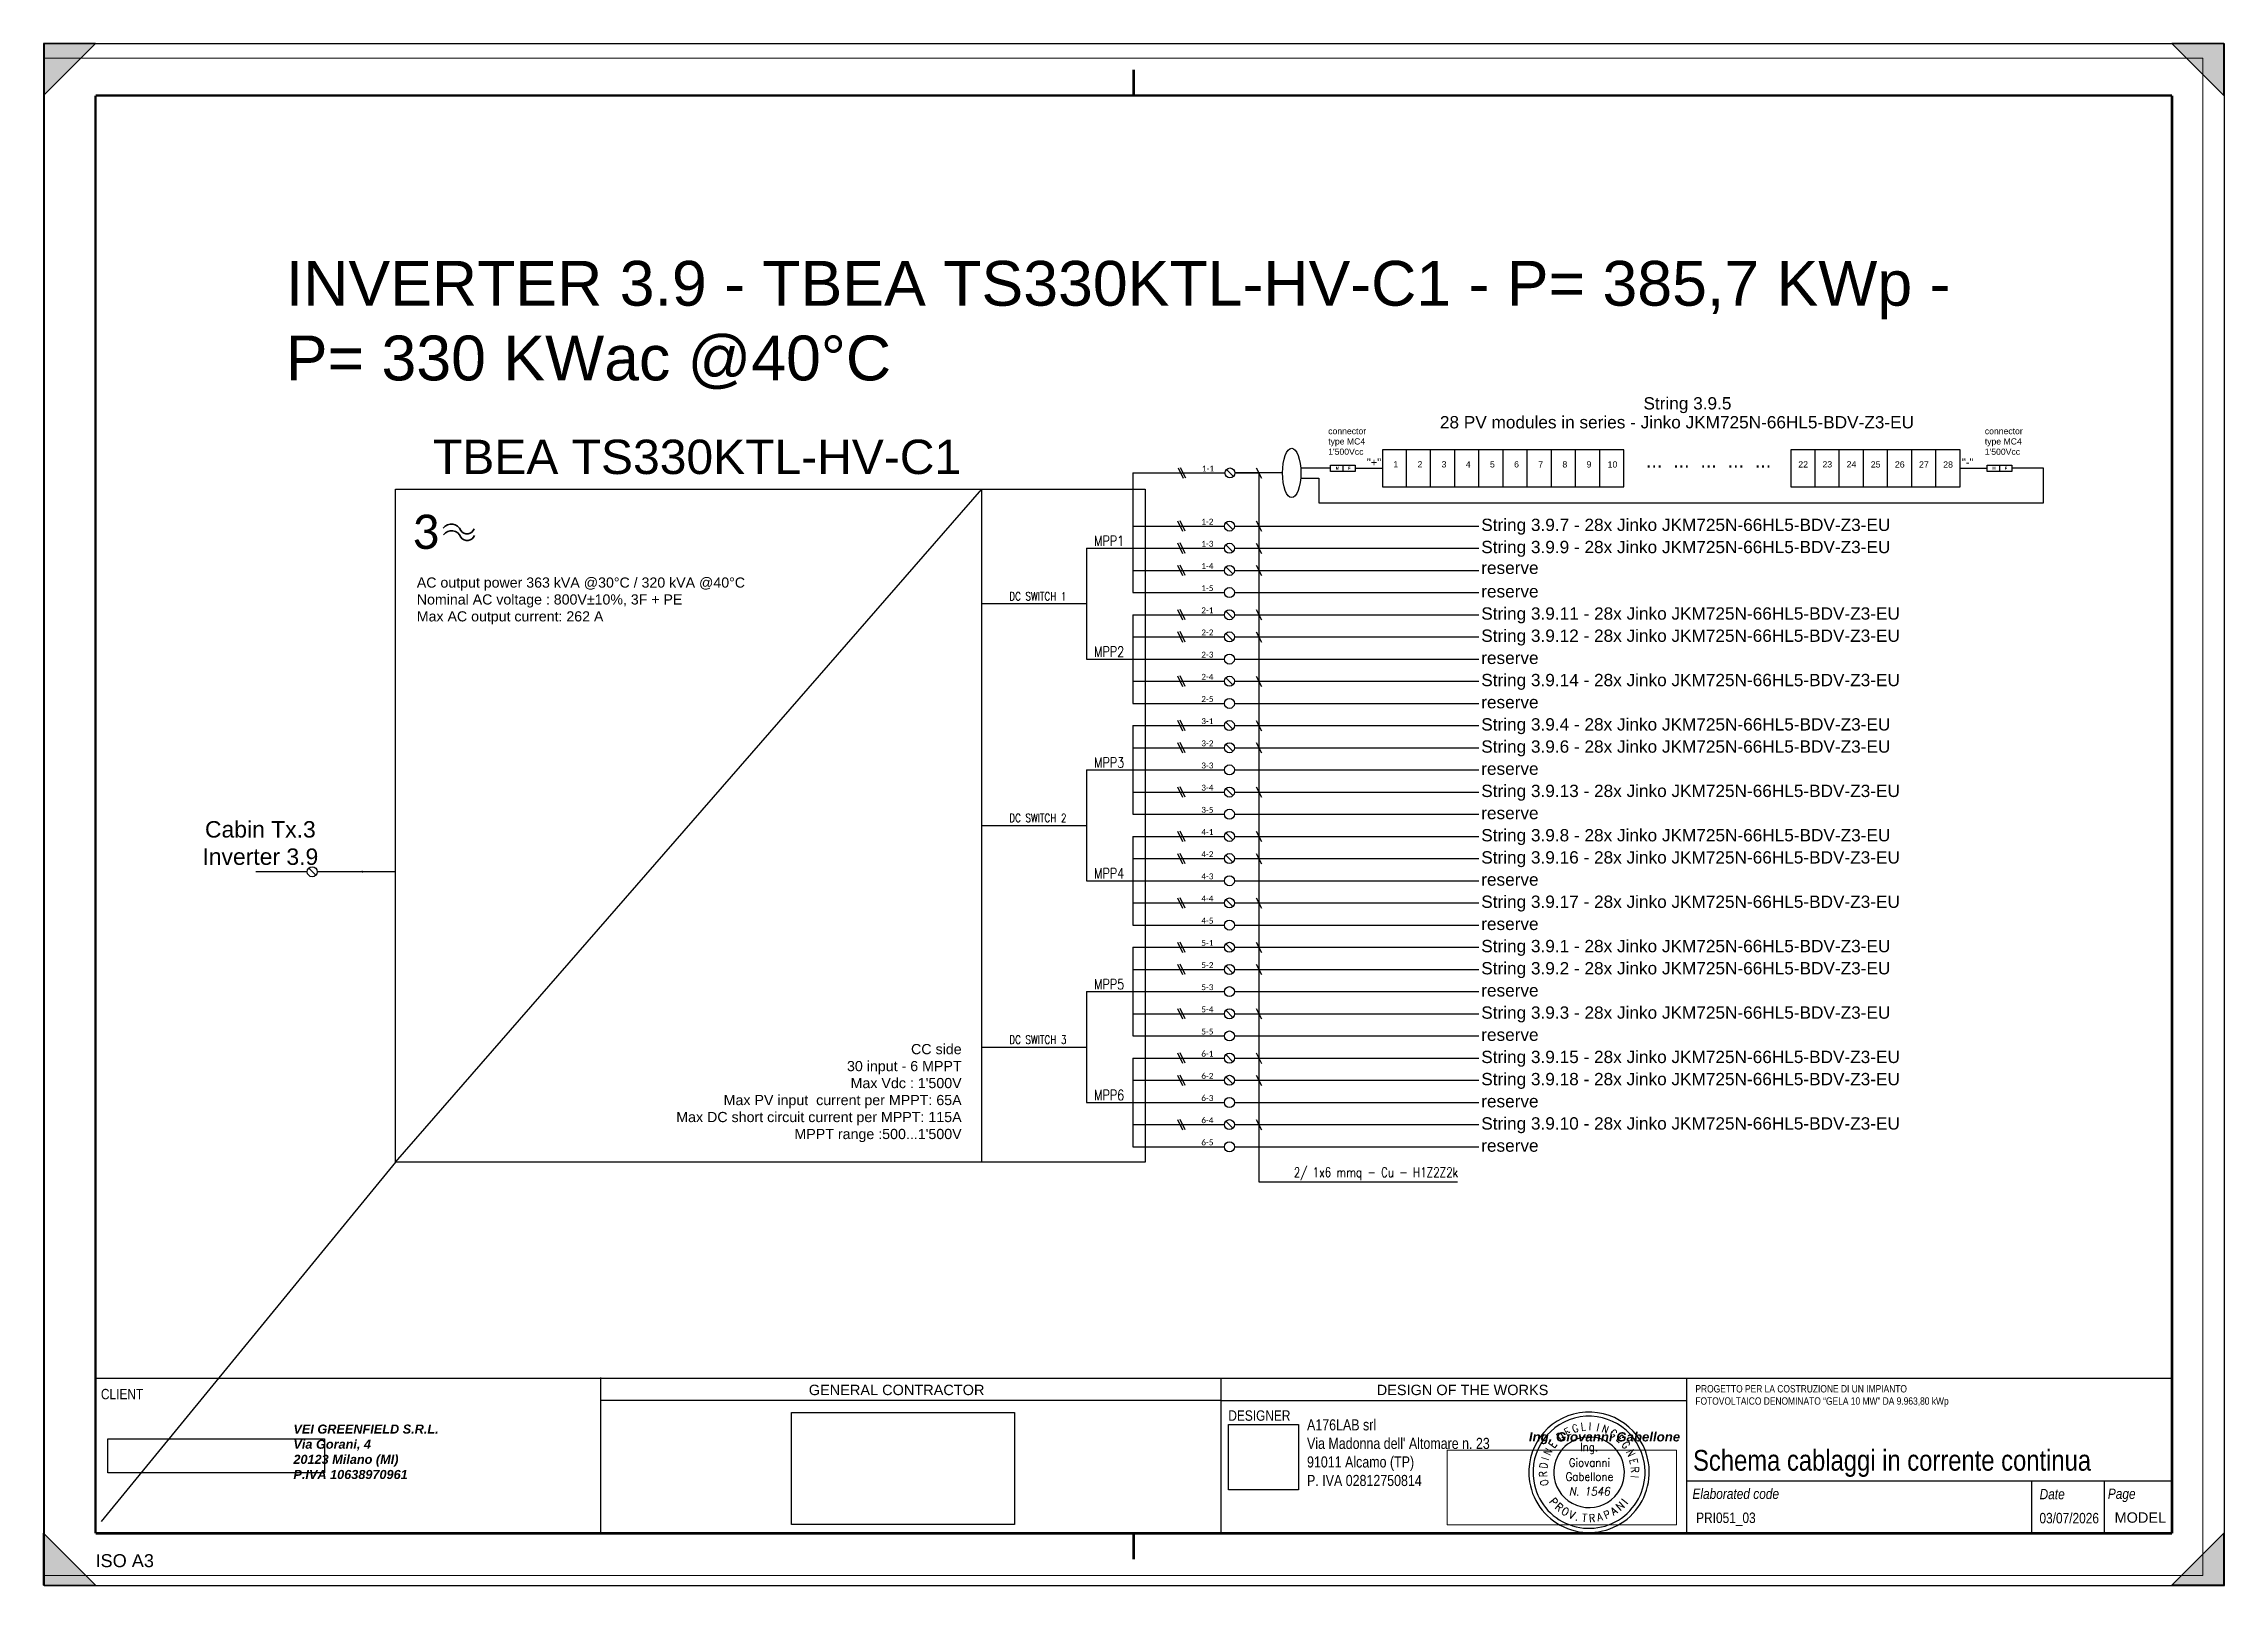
# Paper-space layout '3.9' of a CAD drawing. Header units: millimetres. Extents: x 2 to 422, y 0 to 297.
# The model-space entities are those that its viewports show. They can reach past a viewport. Long polylines and large blocks are cut down to what shows.
import ezdxf
from ezdxf.enums import TextEntityAlignment as Align

# ---------------------------------------------------------------- set-up
doc = ezdxf.new("R2010")
doc.units = ezdxf.units.MM
doc.header["$XCLIPFRAME"] = 2
doc.linetypes.add('CONTINUA', pattern=[0])
for name, color, linetype in [('-Testi', 1, 'Continuous'), ('firme', 7, 'Continuous'), ('ISO Formato', 7, 'Continuous'), ('ISO FORMATO A3 SENZA TESTATA', 7, 'Continuous'), ('ISO LINEA DI TAGLIO', 253, 'Continuous'), ('ISO Testo', 7, 'Continuous'), ('testata', 7, 'CONTINUA'), ('TIMBRO', 153, 'Continuous')]:
    doc.layers.add(name, color=color, linetype=linetype)
doc.layers.add('Livello 1', color=7, linetype='Continuous', lineweight=0)
doc.styles.add('ARIAL', font='arial.ttf')
doc.styles.add('Formato ISO', font='arial.ttf')
doc.styles.add('Legend', font='calibri.ttf')
doc.styles.add('ROMANS', font='romans.shx', dxfattribs={"width": 0.8, "height": 0.2})
doc.styles.add('ROMANT', font='romant.shx', dxfattribs={"height": 0.2})
doc.styles.add('SIMPLEX', font='SIMPLEX', dxfattribs={"width": 0.8})
doc.styles.get("Standard").update_dxf_attribs({"font": 'arial.ttf'})
doc.styles.add('VALE', font='swissc.ttf')
picture_1 = doc.add_image_def('image1.jpg', size_in_pixel=(539, 175))
picture_2 = doc.add_image_def('image2.png', size_in_pixel=(565, 89))
picture_3 = doc.add_image_def('image3.png', size_in_pixel=(500, 251))
picture_4 = doc.add_image_def('image4.jpg', size_in_pixel=(1111, 1036))

# ---------------------------------------------------------------- blocks, each defined once
blk = doc.blocks.new('A$C63187F01')
at = {"layer": 'TIMBRO'}
for radius, start, end in [(1.15999999999999, 9.105136027296592, 189.1051360272949), (1.07999999999999, 9.105136027296592, 189.1051360272949), (0.679999999999991, 9.105136027296592, 189.1051360272949), (1.15999999999999, 189.1051360272949, 9.105136027296592), (1.07999999999999, 189.1051360272949, 9.105136027296592), (0.679999999999991, 189.1051360272949, 9.105136027296592)]:
    blk.add_arc((0, 0), radius, start, end, dxfattribs=at)
at = {"layer": 'TIMBRO', "style": 'ROMANT', "width": 0.85}
for s, rotation, p in [('E', 28.17592029116496, (-0.3824660734296117, 0.7140165983191907)), ('G', 17.52598430968996, (-0.2439220152376436, 0.772400188038816)), ('L', 7.090058753132115, (-0.0999777312645449, 0.803806228671547)), ('I', 358.7961288682809, (0.0170180748996245, 0.8098212056538756)), ('I', 348.6434814339645, (0.1594998227646158, 0.7941409236011197)), ('N', 339.280516534409, (0.2865722665468979, 0.7576122596989592)), ('N', 63.48437489733794, (-0.7247982432181193, 0.361617901420729)), ('E', 52.40714180735711, (-0.6418162093914364, 0.4941375854581338)), ('D', 38.61204339177493, (-0.505475523407938, 0.632925347284683)), ('G', 327.7755559631449, (0.4319221628173297, 0.685232256440969)), ('E', 317.1256199816696, (0.5511185261302673, 0.5936062416754027)), ('G', 306.4756840001942, (0.6513284743503789, 0.4815300805769171)), ('N', 294.9707234289304, (0.7342841281877384, 0.341945637626182)), ('R', 92.43304528897123, (-0.8092697948665675, -0.0343860308355062)), ('D', 81.56919470707903, (-0.8012468547890723, 0.1187580636865988)), ('I', 72.84733979689435, (-0.7739731119752964, 0.238884118223126)), ('E', 283.8934903389495, (0.7863024527493963, 0.1944953798943487)), ('R', 273.2435543574741, (0.8087024140580465, 0.0458301810675153)), ('O', 103.0829812704469, (-0.7889750302312581, -0.1833532156019828)), ('I', 264.307886566424, (0.8060060775601128, -0.0803380540972825))]:
    blk.add_text(s, height=0.15, rotation=rotation, dxfattribs=at).set_placement(p, align=Align.CENTER)
at = {"layer": 'TIMBRO', "style": 'ROMANS', "width": 0.9}
for s, p in [('Ing.', (1.313009079e-07, 0.4085925105044482)), ('Giovanni', (0.0075545987859016, 0.1075051202444968)), ('Gabellone', (0.007554585066373, -0.1638305355915151))]:
    blk.add_text(s, height=0.16, dxfattribs=at).set_placement(p, align=Align.CENTER)
at = {"layer": 'TIMBRO', "style": 'ROMANS', "oblique": 10, "width": 0.9}
blk.add_text('N. 1546', height=0.16, dxfattribs=at).set_placement((0.007554585066373, -0.4484680293613508), align=Align.CENTER)
at = {"layer": 'TIMBRO', "style": 'ROMANT', "text_generation_flag": 6, "width": 0.9}
for s, rotation, p in [('P', 129.9701413897099, (-0.73572414304485, -0.6166927803541284)), ('R', 139.5111729515321, (-0.623327763049133, -0.7301112927575844)), ('O', 148.8609498648018, (-0.4964321285984569, -0.8216782470621808)), ('V', 158.2107267780695, (-0.3563462401526749, -0.8914131237137182)), ('T', 174.3802347924072, (-0.0940091668817331, -0.9553859306804637)), ('R', 183.7300117056766, (0.0624528102228794, -0.9579664119870015)), ('A', 193.4622252675087, (0.2234920665997322, -0.933622673335947)), ('P', 203.0032568293325, (0.3751521134961706, -0.8836633361973014)), ('A', 212.5442883911549, (0.5164333161652053, -0.8092568380647691)), ('N', 222.6586311643547, (0.6505237136199185, -0.705987888010924)), ('I', 230.858393287566, (0.7445646931580825, -0.605989618477409)), ('.', 165.069514478294, (-0.2473410615262708, -0.9275895640222842))]:
    blk.add_text(s, height=0.15, rotation=rotation, dxfattribs=at).set_placement(p, align=Align.CENTER)
blk = doc.blocks.new('TESTATA_ORIZ')
for points in [[(-0.0699676079475467, 29.90025059768198), (400.149622289405, 29.90025059768198)], [(97.1902921321962, 30.02336188326467), (97.1902921321962, -0.0177559400219707)], [(216.7129702017337, 29.90025059768198), (216.7129702017337, 0)], [(306.4132899808174, 29.95782913373592), (306.4132899808174, -0.0373489915230039)], [(216.7129702017337, 25.58466010262339), (97.1902921321962, 25.58466010262339)], [(216.7129702017337, 25.58466010262339), (306.4132899808174, 25.58466010262339)], [(306.4132899808174, 10.09393447839386), (399.9946335071397, 10.09393447839386)], [(372.8528758033935, 10.06120158330736), (372.8528758033935, -0.0017945035822322)], [(386.8552724335677, 10.09393447839386), (386.8552724335677, 0)]]:
    blk.add_lwpolyline(points)
blk.add_lwpolyline([(0, 29.90025059768198), (400, 29.90025059768198), (400, 0), (0, 0)], close=True)
at = {"layer": 'firme', "xscale": 10, "yscale": 10, "zscale": 10}
blk.add_blockref('A$C63187F01', (287.6416002064349, 11.75734535063213), dxfattribs=at)
at = {"char_height": 2, "attachment_point": 1, "style": 'VALE'}
for s, width, insert in [('\\pxql;CLIENT', 62.13257653758773, (0.9716305739987092, 27.82619541131167)), ('\\pxql;DESIGNER', 62.13257653758773, (218.152149374866, 23.68897433024338)), ('\\pxql;{\\fSwis721 Cn BT|b0|i1|c0|p34;Elaborated code}', 57.42921800797819, (307.5581105855974, 8.620199347302531)), ('\\pxql;{\\fSwis721 Cn BT|b0|i1|c0|p34;Date}', 57.42921800797819, (374.4343936400085, 8.559032495573973)), ('\\pxql;{\\fSwis721 Cn BT|b0|i1|c0|p34;Page}', 57.42921800797819, (387.5775412735152, 8.620199347302531))]:
    blk.add_mtext_dynamic_manual_height_columns(s, width=width, gutter_width=25, heights=[8.879778938413974], dxfattribs=dict(at, insert=insert))
at = {"attachment_point": 4, "style": 'VALE'}
for s, insert, char_height, width in [('{\\f@Arial Unicode MS|b0|i0|c0|p34;GENERAL CONTRACTOR}', (137.3333100181189, 27.61036141397017), 2, 62.13257653758773), ('{\\f@Arial Unicode MS|b0|i0|c0|p34;DESIGN OF THE WORKS}', (246.743246528662, 27.61036141397017), 2, 62.13257653758773), ('{\\H0.83333x;\\C250;\\c1710618;PROGETTO PER LA COSTRUZIONE DI UN IMPIANTO\\PFOTOVOLTAICO DENOMINATO “GELA 10 MW” DA 9.963,80 kWp}', (308.1288091407623, 26.45304518701414), 1.7, 96.45484136060873)]:
    blk.add_mtext(s, dxfattribs=dict(at, insert=insert, char_height=char_height, width=width))
at = {"insert": (388.8723227745414, 3.023095414783931), "char_height": 2, "attachment_point": 4}
blk.add_mtext('MODEL', dxfattribs=at)
at = {"style": 'VALE'}
for tag, height, p in [('TITOLO_ELABORATO', 4, (307.6799596854908, 14.06286495316817)), ('EL', 2, (308.2763400574549, 2.988306874538372)), ('DATA1', 2, (374.4038837955039, 2.927140022809808))]:
    blk.add_attdef(tag, text='', height=height, dxfattribs=at).set_placement(p, align=Align.MIDDLE_LEFT)
at = {"layer": 'Livello 1'}
for s, insert, char_height, attachment_point in [('\\pxql;{\\fArial|b1|i1|c0|p34;\\H0.58333x;\\C250;\\c1710618;VEI GREENFIELD S.R.L.\\PVia Gorani, 4\\P20123 Milano (MI)\\PP.IVA 10638970961}', (52.04005891364793, 20.95944437869185), 3, 2), ('{\\fArial|b1|i1|c0|p34;\\H11.83894x;\\W1.02632;Ing. Giovanni Gabellone}', (276.05221707422, 17.16431292448878), 0.15, 7)]:
    blk.add_mtext(s, dxfattribs=dict(at, insert=insert, char_height=char_height, attachment_point=attachment_point))
at = {"layer": 'testata', "linetype": 'CONTINUA', "lineweight": 25, "insert": (258.7298298923781, 15.52275412109771), "char_height": 3, "width": 50.83305338474382, "attachment_point": 5, "style": 'ARIAL'}
blk.add_mtext("\\pxql;{\\H0.71429x;\\W0.8;A176LAB srl\\PVia Madonna dell' Altomare n. 23\\P91011 Alcamo (TP)\\PP. IVA 02812750814}", dxfattribs=at)
image = blk.add_image(picture_3, insert=(134.0290691254413, 1.710914103838149), size_in_units=(42.92731988865225, 21.549514584103427))
image.dxf.flags = 7
image = blk.add_image(picture_2, insert=(2.286596279577508, 11.651344692531), size_in_units=(41.74781706432985, 6.5762048119032945))
image.set_boundary_path([(-0.5, -0.5), (564.5, 88.49999999999999)])
image.dxf.clipping = 0
image = blk.add_image(picture_4, insert=(218.2123042816674, 8.373210778518114), size_in_units=(13.48003219349629, 12.570039021118054))
image.dxf.flags = 7
at = {"color": 7, "lineweight": 0, "true_color": 0xffffff}
image = blk.add_image(picture_1, insert=(260.2868776868563, 1.650954984690542), size_in_units=(44.21120616239327, 14.354287715062734), dxfattribs=at)
image.set_boundary_path([(-0.5, -0.5), (538.4999999999999, 174.5)])
image.dxf.clipping = 0
blk = doc.blocks.new('*U100')
at = {"layer": 'ISO Testo'}
h = blk.add_hatch(color=256, dxfattribs=at)
h.paths.add_polyline_path([(420.0000090385009, 297.0325926260448), (410.000009038501, 297.0325926260448), (420.0000090385009, 287.0325926260448)])
h.paths.add_polyline_path([(420.0000090385009, 10.03259262604479), (410.000009038501, 0.0325926260447886), (420.0000090385009, 0.0325926260447886)])
h.paths.add_polyline_path([(9.0385010481e-06, 10.03259262604479), (9.0385010481e-06, 0.0325926260447886), (10.00000903850104, 0.0325926260447886)])
h.paths.add_polyline_path([(10.00000903850104, 297.0325926260448), (9.0385010481e-06, 297.0325926260448), (9.0385010481e-06, 287.0325926260448)])
at = {"layer": 'ISO Formato', "const_width": 0.5}
for points in [[(210.0000090385011, 287.0325926260448), (10.00000903850104, 287.0325926260448)], [(10.00000903850104, 287.0325926260448), (10.00000903850104, 10.03259262604479)], [(10.00000903850104, 10.03259262604479), (210.0000090385011, 10.03259262604479)]]:
    blk.add_lwpolyline(points, dxfattribs=at)
at = {"layer": 'ISO FORMATO A3 SENZA TESTATA', "const_width": 0.5}
for points in [[(210.0000090385011, 287.0325926260448), (410.000009038501, 287.0325926260448)], [(410.000009038501, 287.0325926260448), (410.000009038501, 10.03259262604479)], [(410.000009038501, 10.03259262604479), (210.0000090385011, 10.03259262604479)]]:
    blk.add_lwpolyline(points, dxfattribs=at)
at = {"layer": 'ISO LINEA DI TAGLIO'}
blk.add_lwpolyline([(0.0974469984366806, -1.8687860575e-06), (420.1012052352025, -1.8687860575e-06), (420.1012052352025, 297.0122579247036), (0.0974469984366806, 297.0122579247036)], close=True, dxfattribs=at)
at = {"layer": 'ISO Testo'}
for p, q in [((9.0385010481e-06, 297.0325926260448), (9.0385010481e-06, 287.0325926260448)), ((10.00000903850104, 297.0325926260448), (9.0385010481e-06, 297.0325926260448)), ((10.00000903850104, 297.0325926260448), (9.0385010481e-06, 287.0325926260448)), ((420.0000090385009, 297.0325926260448), (410.000009038501, 297.0325926260448)), ((420.0000090385009, 287.0325926260448), (410.000009038501, 297.0325926260448)), ((420.0000090385009, 287.0325926260448), (420.0000090385009, 297.0325926260448)), ((9.0385010481e-06, 0.0325926260447886), (9.0385010481e-06, 10.03259262604479)), ((9.0385010481e-06, 10.03259262604479), (10.00000903850104, 0.0325926260447886)), ((410.000009038501, 0.0325926260447886), (420.0000090385009, 10.03259262604479)), ((420.0000090385009, 0.0325926260447886), (420.0000090385009, 10.03259262604479)), ((9.0385010481e-06, 0.0325926260447886), (10.00000903850104, 0.0325926260447886)), ((420.0000090385009, 0.0325926260447886), (410.000009038501, 0.0325926260447886))]:
    blk.add_line(p, q, dxfattribs=at)
at = {"layer": 'ISO Testo', "const_width": 0.5}
for points in [[(210.0000090385011, 287.0325926260448), (210.0000090385011, 292.0325926260448)], [(210.0000090385011, 10.03259262604479), (210.0000090385011, 5.032592626044788)]]:
    blk.add_lwpolyline(points, dxfattribs=at)
at = {"layer": 'ISO Testo', "style": 'Formato ISO'}
blk.add_text('ISO A3', height=2.5, dxfattribs=at).set_placement((10.00000903850104, 3.512349110778814))
blk = doc.blocks.new('P00102')
at = {"color": 1, "linetype": 'ByBlock', "lineweight": 25}
for p, q in [((0.0185414473933605, 3.62500173526314), (-3.581458552606548, -3.574998264736676)), ((1.818541447393428, 3.62500173526314), (-1.78145855260648, -3.574998264736676)), ((3.618541447393609, 3.62500173526314), (0.0185414473934742, -3.574998264736676))]:
    blk.add_line(p, q, dxfattribs=at)
blk = doc.blocks.new('P00')
at = {"color": 1}
for points in [[(-18.69457844420282, 25.69178981461047), (6.820592160970078, -25.33855139573532)], [(19.57817746355653, -25.33855139573532), (-5.93699314161455, 25.69178981461047)]]:
    blk.add_lwpolyline(points, dxfattribs=at)

msp = doc.modelspace()

# ---------------------------------------------------------------- linework, layer by layer
for points in [[(136017.930610017, 139496.449076063), (136139.2016813228, 139496.449076063), (136139.2016813228, 139465.7554456382), (136017.930610017, 139465.7554456382)], [(139241.2532679604, 139496.449076063), (139362.5243392662, 139496.449076063), (139362.5243392662, 139465.7554456382), (139241.2532679604, 139465.7554456382)], [(131428.3128587903, 139379.218536011), (135108.3612724545, 139379.218536011), (135108.3612724545, 136074.845540222), (131428.3128587903, 136074.845540222)]]:
    msp.add_lwpolyline(points, close=True)
for points in [[(136078.5661456699, 139496.449076063), (136078.5661456699, 139465.7554456382)], [(136272.0779532783, 139572.287454484), (136272.0779532783, 139389.9170672172), (137457.8493108743, 139389.9170672172), (137457.8493108743, 139571.7611349596), (136272.0779532783, 139571.7611349596)], [(136390.6550890379, 139389.9170672172), (136390.6550890379, 139571.7611349596)], [(136509.2322247975, 139389.653907455), (136509.2322247975, 139571.4979751974)], [(136627.8093605571, 139389.3907476927), (136627.8093605571, 139571.2348154352)], [(136746.3864963167, 139389.9170672172), (136746.3864963167, 139571.7611349596)], [(136864.9636320763, 139389.653907455), (136864.9636320763, 139571.4979751974)], [(136983.5407678359, 139389.3907476927), (136983.5407678359, 139571.2348154352)], [(137102.1179035955, 139389.9170672172), (137102.1179035955, 139571.7611349596)], [(137220.6950393551, 139389.653907455), (137220.6950393551, 139571.4979751974)], [(137339.2721751147, 139389.3907476927), (137339.2721751147, 139571.2348154352)], [(138277.8493108743, 139572.287454484), (138277.8493108743, 139389.9170672172), (139107.8892611915, 139389.9170672172), (139107.8892611915, 139571.7611349596), (138277.8493108743, 139571.7611349596)], [(138396.4264466339, 139389.9170672172), (138396.4264466339, 139571.7611349596)], [(138515.0035823935, 139389.653907455), (138515.0035823935, 139571.4979751974)], [(138633.5807181531, 139389.3907476927), (138633.5807181531, 139571.2348154352)], [(138752.1578539127, 139389.9170672172), (138752.1578539127, 139571.7611349596)], [(138870.7349896723, 139389.653907455), (138870.7349896723, 139571.4979751974)], [(138870.7349896723, 139389.653907455), (138870.7349896723, 139571.4979751974)], [(138989.3121254319, 139389.3907476927), (138989.3121254319, 139571.2348154352)], [(138989.3121254319, 139389.3907476927), (138989.3121254319, 139571.2348154352)], [(139107.8892611915, 139389.9170672172), (139107.8892611915, 139571.7611349596)], [(139301.8888036133, 139496.449076063), (139301.8888036133, 139465.7554456382)], [(135047.2, 139457.8734797899), (135047.2, 138870.7452359463)], [(135541.5280928436, 139440.4876597593), (135506.7564527823, 139475.2592998206)], [(135545.8267769738, 139457.8734797899), (135665.8267769738, 139457.8734797899), (135665.8267769738, 135978.427001942)], [(135653.0691916712, 139483.3886503951), (135678.5843622764, 139432.3583091847)], [(135653.0691916712, 139483.3886503951), (135678.5843622764, 139432.3583091847)], [(136139.2016813228, 139481.1022608506), (136272.0779532783, 139481.1022608506)], [(139108.3769960048, 139481.1022608506), (139241.2532679604, 139481.1022608506)], [(131428.3128587903, 136074.845540222), (134306.5821875187, 139379.218536011)], [(134306.5821875187, 136074.845540222), (134306.5821875187, 139379.218536011)], [(135538.6253345241, 139179.8771845939), (135503.8536944628, 139214.6488246551)], [(135653.0691916712, 139222.7781752297), (135678.5843622764, 139171.7478340193)], [(134819, 139088.4237483984), (135047.2, 139088.4237483984)], [(134819, 139088.4237483984), (134819, 138544.227467268)], [(135538.6253345241, 139071.0379283678), (135503.8536944628, 139105.809568429)], [(135653.0691916712, 139113.9389190036), (135678.5843622764, 139062.9085777932)], [(135538.6253345241, 138962.1986721417), (135503.8536944628, 138996.9703122029)], [(135653.0691916712, 139005.0996627775), (135678.5843622764, 138954.0693215671)], [(134306.5821875186, 138816.3256078332), (134818.9999999999, 138816.3256078332)], [(135047.2, 138761.9059797202), (135047.2, 138326.5489548159)], [(135538.6253345241, 138744.5201596896), (135503.8536944628, 138779.2917997508)], [(135653.0691916712, 138787.4211503254), (135678.5843622764, 138736.390809115)], [(135538.6253345241, 138635.6809034635), (135503.8536944628, 138670.4525435247)], [(135653.0691916712, 138678.5818940993), (135678.5843622764, 138627.5515528889)], [(134819, 138544.227467268), (135047.2, 138544.227467268)], [(135538.6253345241, 138418.0023910113), (135503.8536944628, 138452.7740310725)], [(135653.0691916712, 138460.9033816471), (135678.5843622764, 138409.8730404368)], [(135047.2, 138217.7096985897), (135047.2, 137782.3526736854)], [(135538.6253345241, 138200.3238785591), (135503.8536944628, 138235.0955186203)], [(135653.0691916712, 138243.2248691949), (135678.5843622764, 138192.1945279845)], [(135538.6253345241, 138091.484622333), (135503.8536944628, 138126.2562623943)], [(135653.0691916712, 138134.3856129689), (135678.5843622764, 138083.3552717585)], [(134819, 138000.0311861376), (135047.2, 138000.0311861376)], [(134819, 138000.0311861376), (134819, 137455.8349050071)], [(135538.6253345241, 137873.8061098809), (135503.8536944628, 137908.5777499421)], [(135653.0691916712, 137916.7071005167), (135678.5843622764, 137865.6767593063)], [(134306.5821875186, 137727.9330455724), (134818.9999999999, 137727.9330455724)], [(135047.2, 137673.5134174593), (135047.2, 137238.156392555)], [(135538.6253345241, 137656.1275974287), (135503.8536944628, 137690.8992374899)], [(135653.0691916712, 137699.0285880645), (135678.5843622764, 137647.9982468541)], [(135538.6253345241, 137547.2883412026), (135503.8536944628, 137582.0599812638)], [(135653.0691916712, 137590.1893318384), (135678.5843622764, 137539.158990628)], [(131036.4472640169, 137482.677066225), (131001.6756239557, 137517.4487062863)], [(131428.3128587903, 137500.0628862556), (131043.6487064666, 137500.0628862556)], [(134819, 137455.8349050071), (135047.2, 137455.8349050071)], [(135538.6253345241, 137329.6098287505), (135503.8536944628, 137364.3814688117)], [(135653.0691916712, 137372.5108193863), (135678.5843622764, 137321.4804781759)], [(135538.6253345241, 137111.9313162983), (135503.8536944628, 137146.7029563595)], [(135653.0691916712, 137154.8323069341), (135678.5843622764, 137103.8019657237)], [(135047.2, 137129.3171363289), (135047.2, 136693.9601114246)], [(135538.6253345241, 137003.0920600722), (135503.8536944628, 137037.8637001335)], [(135653.0691916712, 137045.993050708), (135678.5843622764, 136994.9627094977)], [(134819, 136911.6386238767), (135047.2, 136911.6386238767)], [(134819, 136911.6386238767), (134819, 136367.4423427463)], [(135538.6253345241, 136785.4135476201), (135503.8536944628, 136820.1851876812)], [(135653.0691916712, 136828.3145382559), (135678.5843622764, 136777.2841970454)], [(134306.5821875186, 136639.5404833115), (134818.9999999999, 136639.5404833115)], [(135538.6253345241, 136567.7350351679), (135503.8536944628, 136602.5066752291)], [(135653.0691916712, 136610.6360258037), (135678.5843622764, 136559.6056845933)], [(135047.2, 136585.1208551985), (135047.2, 136149.7638302941)], [(135653.0691916712, 136501.7967695776), (135678.5843622764, 136450.7664283672)], [(135538.6253345241, 136458.8957789418), (135503.8536944628, 136493.667419003)], [(134819, 136367.4423427463), (135047.2, 136367.4423427463)], [(135653.0691916712, 136284.1182571254), (135678.5843622764, 136233.0879159151)], [(135538.6253345241, 136241.2172664896), (135503.8536944628, 136275.9889065509)], [(135665.8267769738, 135978.427001942), (136640.8267769738, 135978.427001942)]]:
    msp.add_lwpolyline(points)
at = {"color": 40, "linetype": 'Continuous'}
for points in [[(135047.2, 139457.8734797899), (135499.5522728129, 139457.8734797899)], [(135047.2, 139197.2630046245), (135496.6495144935, 139197.2630046245)], [(135545.8295144935, 139197.2630046245), (136746.3120164359, 139197.2630046245)], [(135047.2, 139088.4237483984), (135496.6495144935, 139088.4237483984)], [(135545.8295144935, 139088.4237483984), (136746.3120164359, 139088.4237483984)], [(135047.2, 138979.5844921723), (135496.6495144935, 138979.5844921723)], [(135047.2, 138761.9059797202), (135496.6495144935, 138761.9059797202)], [(135545.8295144935, 138761.9059797202), (136746.3120164359, 138761.9059797202)], [(135047.2, 138653.0667234941), (135496.6495144935, 138653.0667234941)], [(135545.8295144935, 138653.0667234941), (136746.3120164359, 138653.0667234941)], [(135047.2, 138435.3882110419), (135496.6495144935, 138435.3882110419)], [(135545.8295144935, 138435.3882110419), (136746.3120164359, 138435.3882110419)], [(135047.2, 138217.7096985897), (135496.6495144935, 138217.7096985897)], [(135545.8295144935, 138217.7096985897), (136746.3120164359, 138217.7096985897)], [(135047.2, 138108.8704423637), (135496.6495144935, 138108.8704423637)], [(135545.8295144935, 138108.8704423637), (136746.3120164359, 138108.8704423637)], [(135047.2, 137891.1919299115), (135496.6495144935, 137891.1919299115)], [(135545.8295144935, 137891.1919299115), (136746.3120164359, 137891.1919299115)], [(135047.2, 137673.5134174593), (135496.6495144935, 137673.5134174593)], [(135545.8295144935, 137673.5134174593), (136746.3120164359, 137673.5134174593)], [(135047.2, 137564.6741612332), (135496.6495144935, 137564.6741612332)], [(135545.8295144935, 137564.6741612332), (136746.3120164359, 137564.6741612332)], [(135047.2, 137346.9956487811), (135496.6495144935, 137346.9956487811)], [(135545.8295144935, 137346.9956487811), (136746.3120164359, 137346.9956487811)], [(135047.2, 137129.3171363289), (135496.6495144935, 137129.3171363289)], [(135545.8295144935, 137129.3171363289), (136746.3120164359, 137129.3171363289)], [(135047.2, 137020.4778801028), (135496.6495144935, 137020.4778801028)], [(135545.8295144935, 137020.4778801028), (136746.3120164359, 137020.4778801028)], [(135047.2, 136802.7993676506), (135496.6495144935, 136802.7993676506)], [(135545.8295144935, 136802.7993676506), (136746.3120164359, 136802.7993676506)], [(135047.2, 136585.1208551985), (135496.6495144935, 136585.1208551985)], [(135545.8295144935, 136585.1208551985), (136746.3120164359, 136585.1208551985)], [(135047.2, 136476.2815989724), (135496.6495144935, 136476.2815989724)], [(135545.8295144935, 136476.2815989724), (136746.3120164359, 136476.2815989724)], [(135047.2, 136258.6030865202), (135496.6495144935, 136258.6030865202)], [(135545.8295144935, 136258.6030865202), (136746.3120164359, 136258.6030865202)]]:
    msp.add_lwpolyline(points, dxfattribs=at)
at = {"color": 40}
for points in [[(135782.4675833333, 139457.8734797899), (135548.7322728129, 139457.8734797899)], [(135872.2479051648, 139482.8734797899), (136017.1526714549, 139482.8734797899)], [(135872.2479051648, 139432.8734797899), (135960.6775024454, 139432.8734797899), (135960.6775024454, 139310.7936415459), (139517.6488028524, 139310.7936415459), (139517.4874366246, 139481.1022608506), (139362.5243392662, 139481.1022608506)]]:
    msp.add_lwpolyline(points, dxfattribs=at)
at = {"color": 8, "linetype": 'Continuous'}
for points in [[(135545.8295144935, 138979.5844921723), (136746.3120164359, 138979.5844921723)], [(135047.2, 138870.7452359463), (135496.6495144935, 138870.7452359463)], [(135545.8295144935, 138870.7452359463), (136746.3120164359, 138870.7452359463)], [(135047.2, 138544.227467268), (135496.6495144935, 138544.227467268)], [(135545.8295144935, 138544.227467268), (136746.3120164359, 138544.227467268)], [(135047.2, 138326.5489548159), (135496.6495144935, 138326.5489548159)], [(135545.8295144935, 138326.5489548159), (136746.3120164359, 138326.5489548159)], [(135047.2, 138000.0311861376), (135496.6495144935, 138000.0311861376)], [(135545.8295144935, 138000.0311861376), (136746.3120164359, 138000.0311861376)], [(135047.2, 137782.3526736854), (135496.6495144935, 137782.3526736854)], [(135545.8295144935, 137782.3526736854), (136746.3120164359, 137782.3526736854)], [(135047.2, 137455.8349050071), (135496.6495144935, 137455.8349050071)], [(135545.8295144935, 137455.8349050071), (136746.3120164359, 137455.8349050071)], [(135047.2, 137238.156392555), (135496.6495144935, 137238.156392555)], [(135545.8295144935, 137238.156392555), (136746.3120164359, 137238.156392555)], [(135047.2, 136911.6386238767), (135496.6495144935, 136911.6386238767)], [(135545.8295144935, 136911.6386238767), (136746.3120164359, 136911.6386238767)], [(135047.2, 136693.9601114246), (135496.6495144935, 136693.9601114246)], [(135545.8295144935, 136693.9601114246), (136746.3120164359, 136693.9601114246)], [(135047.2, 136367.4423427463), (135496.6495144935, 136367.4423427463)], [(135545.8295144935, 136367.4423427463), (136746.3120164359, 136367.4423427463)], [(135047.2, 136149.7638302941), (135496.6495144935, 136149.7638302941)], [(135545.8295144935, 136149.7638302941), (136746.3120164359, 136149.7638302941)]]:
    msp.add_lwpolyline(points, dxfattribs=at)
at = {"color": 4}
msp.add_lwpolyline([(130994.474181506, 137500.0628862556), (130742.3206210901, 137500.0628862556)], dxfattribs=at)
at = {"color": 7}
for centre in [(135524.1422728129, 139457.8734797899), (135521.2395144935, 139197.2630046245), (135521.2395144935, 139088.4237483984), (135521.2395144935, 138979.5844921723), (135521.2395144935, 138761.9059797202), (135521.2395144935, 138653.0667234941), (135521.2395144935, 138435.3882110419), (135521.2395144935, 138217.7096985897), (135521.2395144935, 138108.8704423637), (135521.2395144935, 137891.1919299115), (135521.2395144935, 137673.5134174593), (135521.2395144935, 137564.6741612332), (135521.2395144935, 137346.9956487811), (135521.2395144935, 137129.3171363289), (135521.2395144935, 137020.4778801028), (135521.2395144935, 136802.7993676506), (135521.2395144935, 136585.1208551985), (135521.2395144935, 136476.2815989724), (135521.2395144935, 136258.6030865202)]:
    msp.add_circle(centre, 24.59, dxfattribs=at)
at = {"color": 8}
for centre in [(135521.2395144935, 138870.7452359463), (135521.2395144935, 138544.227467268), (135521.2395144935, 138326.5489548159), (135521.2395144935, 138000.0311861376), (135521.2395144935, 137782.3526736854), (135521.2395144935, 137455.8349050071), (135521.2395144935, 137238.156392555), (135521.2395144935, 136911.6386238767), (135521.2395144935, 136693.9601114246), (135521.2395144935, 136367.4423427463), (135521.2395144935, 136149.7638302941)]:
    msp.add_circle(centre, 24.59, dxfattribs=at)
msp.add_circle((131019.0614439863, 137500.0628862556), 24.58726248030871)
at = {"lineweight": 35}
for centre, radius, start, end in [((131701.8963214802, 139156.7123058284), 50.10158679896896, 22.57714482321823, 141.9873610374973), ((131702.6825029869, 139123.8204133665), 50.10158679897022, 22.57714482321823, 141.9873610374973), ((131779.1098090731, 139195.2854924432), 36.4958631825816, 211.9962466631755, 342.6174202888712), ((131779.8959905798, 139162.3935999812), 36.49586318257663, 211.9962466631755, 342.6174202888712)]:
    msp.add_arc(centre, radius, start, end, dxfattribs=at)
msp.add_ellipse((135827.357744249, 139457.8734797899), major_axis=(0, -121.0803726117519), ratio=0.370746801875944)
at = {"layer": 'Defpoints', "color": 1}
msp.add_line((131428.3128587903, 136074.845540222), (129982.8479427935, 134310.9891258013), dxfattribs=at)

# ---------------------------------------------------------------- block references
for name, p in [('P00', (135287.8218410398, 139458.0506807735)), ('P00', (135284.9190827204, 139197.440205608)), ('P00', (135284.9190827204, 139088.6009493819)), ('P00', (135284.9190827204, 138979.7616931559)), ('P00', (135284.9190827204, 138762.0831807037)), ('P00', (135284.9190827204, 138653.2439244776)), ('P00', (135284.9190827204, 138435.5654120255)), ('P00', (135284.9190827204, 138217.8868995732)), ('P00', (135284.9190827204, 138109.0476433472)), ('P00', (135284.9190827204, 137891.369130895)), ('P00', (135284.9190827204, 137673.6906184428)), ('P00', (135284.9190827204, 137564.8513622167)), ('P00102', (131263.8533334395, 137499.8856852721)), ('P00', (135284.9190827204, 137347.1728497646)), ('P00', (135284.9190827204, 137129.4943373124)), ('P00', (135284.9190827204, 137020.6550810863)), ('P00', (135284.9190827204, 136802.9765686341)), ('P00', (135284.9190827204, 136585.298056182)), ('P00', (135284.9190827204, 136476.4587999559)), ('P00', (135284.9190827204, 136258.7802875037))]:
    msp.add_blockref(name, p)

# ---------------------------------------------------------------- texts
at = {"layer": '-Testi', "color": 7, "attachment_point": 5, "style": 'SIMPLEX'}
for s, insert, char_height, width in [('MPP1', (134930.8996779914, 139124.7136184267), 50, 54.43236395770274), ('DC SWITCH 1', (134581.0702974042, 138852.6154778615), 40, 391.7310769769952), ('MPP2', (134930.8996779914, 138580.5173372963), 50, 54.43236395770274), ('MPP3', (134930.8996779914, 138036.3210561658), 50, 54.43236395770274), ('DC SWITCH 2', (134581.0702974042, 137764.2229156007), 40, 391.7310769769952), ('MPP4', (134930.8996779914, 137492.1247750354), 50, 54.43236395770274), ('MPP5', (134930.8996779914, 136947.928493905), 50, 54.43236395770274), ('DC SWITCH 3', (134581.0702974042, 136675.8303533398), 40, 391.7310769769952), ('MPP6', (134930.8996779914, 136403.7322127746), 50, 54.43236395770274), ('2/ 1x6 mmq - Cu - H1Z2Z2k', (136240.9589961982, 136017.0471959505), 46.62125793982331, 1811.153034310845)]:
    msp.add_mtext(s, dxfattribs=dict(at, insert=insert, char_height=char_height, width=width))
for s, insert, char_height, width, attachment_point in [('INVERTER 3.9 - TBEA TS330KTL-HV-C1 - P= 385,7 KWp - P= 330 KWac @40°C', (130889.1315138779, 140499.1530570566), 220, 8459.92081239587, 1), ('28 PV modules in series - Jinko JKM725N-66{\\C7;HL5-BD}V-Z3-EU', (136554.6459847722, 139737.3184071607), 60.44320266841616, 2681.977403692902, 1), ('TBEA TS330KTL-HV-C1', (131611.6453283042, 139621.4297163469), 168.7039978620646, 3487.591366341201, 1), ("connector type MC4\\P1'500Vcc", (136006.2881078137, 139678.6229730185), 30.34407766993254, 266.3468481861055, 1), ("connector type MC4\\P1'500Vcc", (139229.6107657571, 139678.6229730185), 30.34407766993254, 266.3468481861055, 1), ("''+''", (136195.3926225792, 139529.0509238846), 38.08496559255708, 72.40086885169148, 1), ('1 ', (136325.9308649277, 139515.864103422), 30.84489911294951, 30.84489911294951, 1), ('2 ', (136444.5080006873, 139515.864103422), 30.84489911294951, 30.84489911294951, 1), ('3 ', (136563.0851364469, 139515.864103422), 30.84489911294951, 30.84489911294951, 1), ('4 ', (136681.6622722065, 139515.3377838975), 30.84489911294951, 30.84489911294951, 1), ('5 ', (136800.2394079661, 139515.864103422), 30.84489911294951, 30.84489911294951, 1), ('6 ', (136918.8165437257, 139515.864103422), 30.84489911294951, 30.84489911294951, 1), ('7 ', (137037.3936794853, 139515.3377838975), 30.84489911294951, 30.84489911294951, 1), ('8 ', (137155.9708152449, 139515.864103422), 30.84489911294951, 30.84489911294951, 1), ('9 ', (137274.5479510045, 139515.6009436597), 30.84489911294951, 30.84489911294951, 1), ('10 ', (137377.9448937363, 139515.3377838975), 30.84489911294951, 30.84489911294951, 1), ('...  ...  ...  ...  ... ', (137566.2302937159, 139552.9027629267), 68.89403447450137, 747.0275359160767, 1), ('22 ', (138313.8968865049, 139515.6009436597), 30.84489911294951, 30.84489911294951, 1), ('23 ', (138432.4740222645, 139515.864103422), 30.84489911294951, 30.84489911294951, 1), ('24 ', (138551.051158024, 139515.864103422), 30.84489911294951, 30.84489911294951, 1), ('25 ', (138669.6282937837, 139515.6009436597), 30.84489911294951, 30.84489911294951, 1), ('26 ', (138788.2054295433, 139515.3377838975), 30.84489911294951, 30.84489911294951, 1), ('27', (138906.7825653029, 139515.0746241353), 30.84489911294951, 30.84489911294951, 1), ('28 ', (139025.3597010625, 139514.811464373), 30.84489911294951, 30.84489911294951, 1), ("''-''", (139116.685647004, 139529.0509238846), 38.08496559255708, 72.40086885169148, 1), ('\\pxql;{\\fArial|b1|i0|c0|p34;M}', (136043.3888729161, 139488.0951623431), 13.78454144922869, 16.70258049221593, 1), ('\\pxql;{\\fArial|b1|i0|c0|p34;F}', (136104.024408569, 139488.0951623431), 13.78454144922869, 16.70258049221593, 1), ('\\pxql;{\\fArial|b1|i0|c0|p34;M}', (139266.7115308595, 139488.0951623431), 13.78454144922869, 16.70258049221593, 1), ('\\pxql;{\\fArial|b1|i0|c0|p34;F}', (139327.3470665124, 139488.0951623431), 13.78454144922869, 16.70258049221593, 1), ('AC output power 363 kVA @30°C / 320 kVA @40°C\\PNominal AC voltage : 800V±10%, 3F + PE \\PMax AC output current: 262 A', (131532.3825215371, 138944.9008978308), 49.77164695424683, 2205.221836437966, 1), ('\\pxqc;Cabin Tx.3\\PInverter 3.9', (130308.8038422391, 137748.6398248461), 80.47639183567892, 910.8416278132873, 1), ("CC side\\P30 input - 6 MPPT \\PMax Vdc : 1'500V\\PMax PV input  current per MPPT: 65A\\PMax DC short circuit current per MPPT: 115A \\PMPPT range :500...1'500V ", (134206.8611660869, 136654.4498051026), 50, 1795.435926720968, 3)]:
    msp.add_mtext(s, dxfattribs=dict(insert=insert, char_height=char_height, width=width, attachment_point=attachment_point))
at = {"color": 7, "char_height": 60.44, "width": 4500, "attachment_point": 1}
for s, insert in [('String 3.9.5', (137553.996227155, 139830.1161693194)), ('String 3.9.7 - 28x Jinko JKM725N-66HL5-BDV-Z3-EU', (136757.5933874014, 139233.5528746528)), ('String 3.9.9 - 28x Jinko JKM725N-66HL5-BDV-Z3-EU', (136757.5933874014, 139124.7136184267)), ('String 3.9.11 - 28x Jinko JKM725N-66HL5-BDV-Z3-EU', (136757.5933874014, 138798.1958497485)), ('String 3.9.12 - 28x Jinko JKM725N-66HL5-BDV-Z3-EU', (136757.5933874014, 138689.3565935224)), ('String 3.9.14 - 28x Jinko JKM725N-66HL5-BDV-Z3-EU', (136757.5933874014, 138471.6780810702)), ('String 3.9.4 - 28x Jinko JKM725N-66HL5-BDV-Z3-EU', (136757.5933874014, 138253.999568618)), ('String 3.9.6 - 28x Jinko JKM725N-66HL5-BDV-Z3-EU', (136757.5933874014, 138145.160312392)), ('String 3.9.13 - 28x Jinko JKM725N-66HL5-BDV-Z3-EU', (136757.5933874014, 137927.4817999398)), ('String 3.9.8 - 28x Jinko JKM725N-66HL5-BDV-Z3-EU', (136757.5933874014, 137709.8032874876)), ('String 3.9.16 - 28x Jinko JKM725N-66HL5-BDV-Z3-EU', (136757.5933874014, 137600.9640312615)), ('String 3.9.17 - 28x Jinko JKM725N-66HL5-BDV-Z3-EU', (136757.5933874014, 137383.2855188094)), ('String 3.9.1 - 28x Jinko JKM725N-66HL5-BDV-Z3-EU', (136757.5933874014, 137165.6070063572)), ('String 3.9.2 - 28x Jinko JKM725N-66HL5-BDV-Z3-EU', (136757.5933874014, 137056.7677501311)), ('String 3.9.3 - 28x Jinko JKM725N-66HL5-BDV-Z3-EU', (136757.5933874014, 136839.0892376789)), ('String 3.9.15 - 28x Jinko JKM725N-66HL5-BDV-Z3-EU', (136757.5933874014, 136621.4107252267)), ('String 3.9.18 - 28x Jinko JKM725N-66HL5-BDV-Z3-EU', (136757.5933874014, 136512.5714690007)), ('String 3.9.10 - 28x Jinko JKM725N-66HL5-BDV-Z3-EU', (136757.5933874014, 136294.8929565485))]:
    msp.add_mtext(s, dxfattribs=dict(at, insert=insert))
at = {"color": 7, "char_height": 28.90783764322853, "width": 87.83675759439129, "attachment_point": 1, "style": 'Legend'}
for s, insert in [('1-1', (135386.4165124734, 139494.1633498182)), ('1-2', (135383.5137541539, 139233.5528746528)), ('1-3', (135383.5137541539, 139124.7136184267)), ('1-4', (135383.5137541539, 139015.8743622006)), ('2-1', (135383.5137541539, 138798.1958497485)), ('2-2', (135383.5137541539, 138689.3565935224)), ('2-4', (135383.5137541539, 138471.6780810702)), ('3-1', (135383.5137541539, 138253.999568618)), ('3-2', (135383.5137541539, 138145.160312392)), ('3-4', (135383.5137541539, 137927.4817999398)), ('4-1', (135383.5137541539, 137709.8032874876)), ('4-2', (135383.5137541539, 137600.9640312615)), ('4-4', (135383.5137541539, 137383.2855188094)), ('5-1', (135383.5137541539, 137165.6070063572)), ('5-2', (135383.5137541539, 137056.7677501311)), ('5-4', (135383.5137541539, 136839.0892376789)), ('6-1', (135383.5137541539, 136621.4107252267)), ('6-2', (135383.5137541539, 136512.5714690007)), ('6-4', (135383.5137541539, 136294.8929565485))]:
    msp.add_mtext(s, dxfattribs=dict(at, insert=insert))
at = {"insert": (131509.6454647539, 139253.5710127197), "char_height": 168.7039978620646, "width": 2757.720579083849, "attachment_point": 1, "style": 'Legend'}
msp.add_mtext('3', dxfattribs=at)
at = {"color": 8, "char_height": 60.44, "width": 4500, "attachment_point": 1}
for insert in [(136757.5933874014, 139022.6707942999), (136757.5933874014, 138907.0351059745), (136757.5933874014, 138580.5173372963), (136757.5933874014, 138362.8388248441), (136757.5933874014, 138036.3210561658), (136757.5933874014, 137818.6425437137), (136757.5933874014, 137492.1247750354), (136757.5933874014, 137274.4462625833), (136757.5933874014, 136947.928493905), (136757.5933874014, 136730.2499814529), (136757.5933874014, 136403.7322127746), (136757.5933874014, 136186.0537003224)]:
    msp.add_mtext('reserve', dxfattribs=dict(at, insert=insert))
at = {"color": 8, "char_height": 28.90783764322853, "width": 87.83675759439129, "attachment_point": 1, "style": 'Legend'}
for s, insert in [('1-5', (135383.5137541539, 138907.0351059745)), ('2-3', (135383.5137541539, 138580.5173372963)), ('2-5', (135383.5137541539, 138362.8388248441)), ('3-3', (135383.5137541539, 138036.3210561658)), ('3-5', (135383.5137541539, 137818.6425437137)), ('4-3', (135383.5137541539, 137492.1247750354)), ('4-5', (135383.5137541539, 137274.4462625833)), ('5-3', (135383.5137541539, 136947.928493905)), ('5-5', (135383.5137541539, 136730.2499814529)), ('6-3', (135383.5137541539, 136403.7322127746)), ('6-5', (135383.5137541539, 136186.0537003224))]:
    msp.add_mtext(s, dxfattribs=dict(at, insert=insert))

psp = doc.layouts.new('3.9')

# ---------------------------------------------------------------- block references
psp.add_blockref('*U100', (1.77100893766601, 1.8687860575e-06))
psp.add_blockref('TESTATA_ORIZ', (11.8409855841146, 10.03259449483084)).add_auto_attribs({'EL': 'PRI051_03', 'TITOLO_ELABORATO': 'Schema cablaggi in corrente continua', 'DATA1': '03/07/2026'})

# ---------------------------------------------------------------- viewports
at = {"layer": 'Defpoints', "color": 1, "view_target_point": (36430.92668957022, 16095.90744423696)}
psp.add_viewport(center=(209.729821542044, 148.0781262974379), size=(415.9176071317538, 292.3290666519704), view_center_point=(98568.75049622911, 121674.1668542042), view_height=7449.40280491691, dxfattribs=at)

doc.saveas('drawing.dxf')
